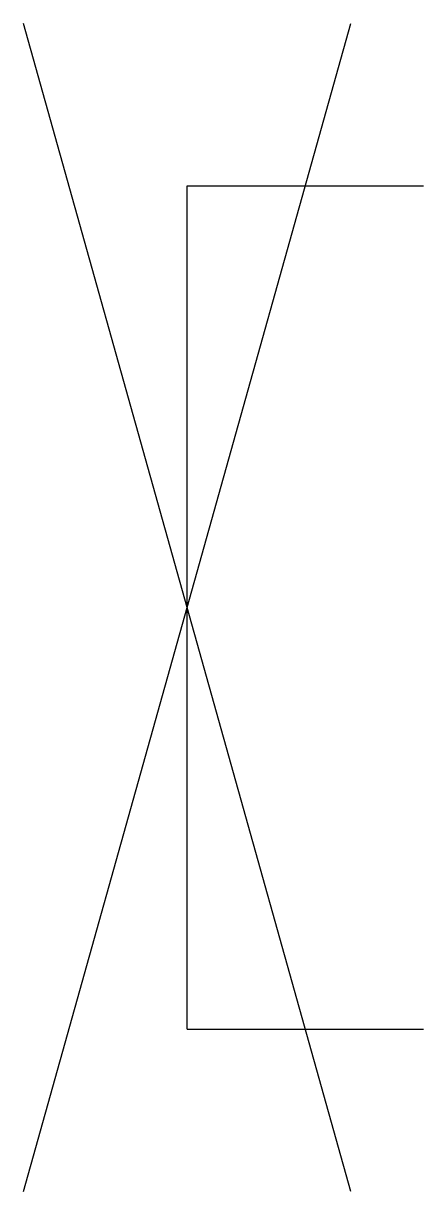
# Model space of a CAD drawing. Header units: metres. Extents: x -0.48 to 0.7, y -1.73 to 1.73.
import ezdxf

# ---------------------------------------------------------------- set-up
doc = ezdxf.new("R2010")
doc.units = ezdxf.units.M
doc.layers.get('0').update_dxf_attribs({"color": 150})

msp = doc.modelspace()

# ---------------------------------------------------------------- linework, layer by layer
for p, q in [((0.4848, -1.7315), (-0.4848, 1.7315)), ((-0.4848, -1.7315), (0.4848, 1.7315)), ((0, -1.25), (0, 1.25)), ((0, 1.25), (0.7, 1.25)), ((0, -1.25), (0.7, -1.25))]:
    msp.add_line(p, q)

doc.saveas('drawing.dxf')
